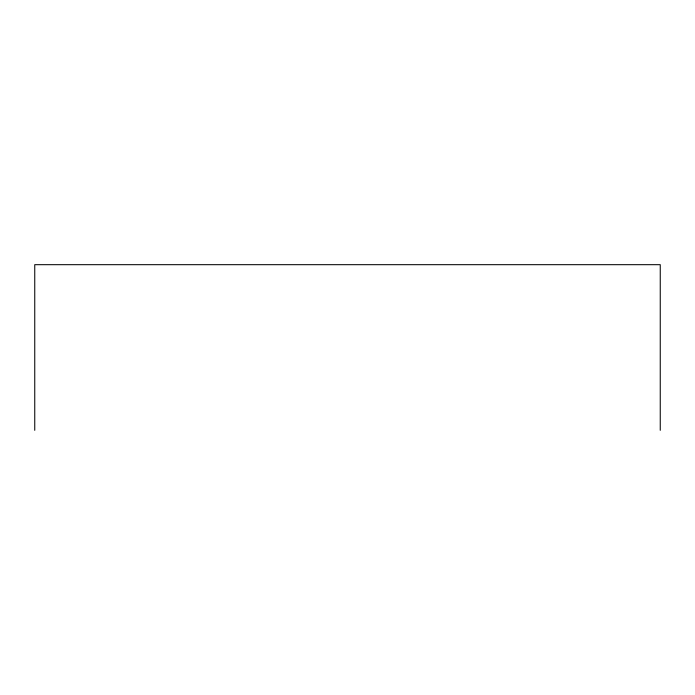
<?xml version="1.0" encoding="UTF-8"?>
<svg xmlns="http://www.w3.org/2000/svg" width="695" height="695" viewBox="0 0 695 695"><rect width="100%" height="100%" fill="white"/><g stroke="black" fill="none" stroke-linecap="round" stroke-linejoin="round"><path stroke-width="1.04" d="M660.25 430.318L660.25 264.682L34.75 264.682L34.75 430.318"/></g></svg>
